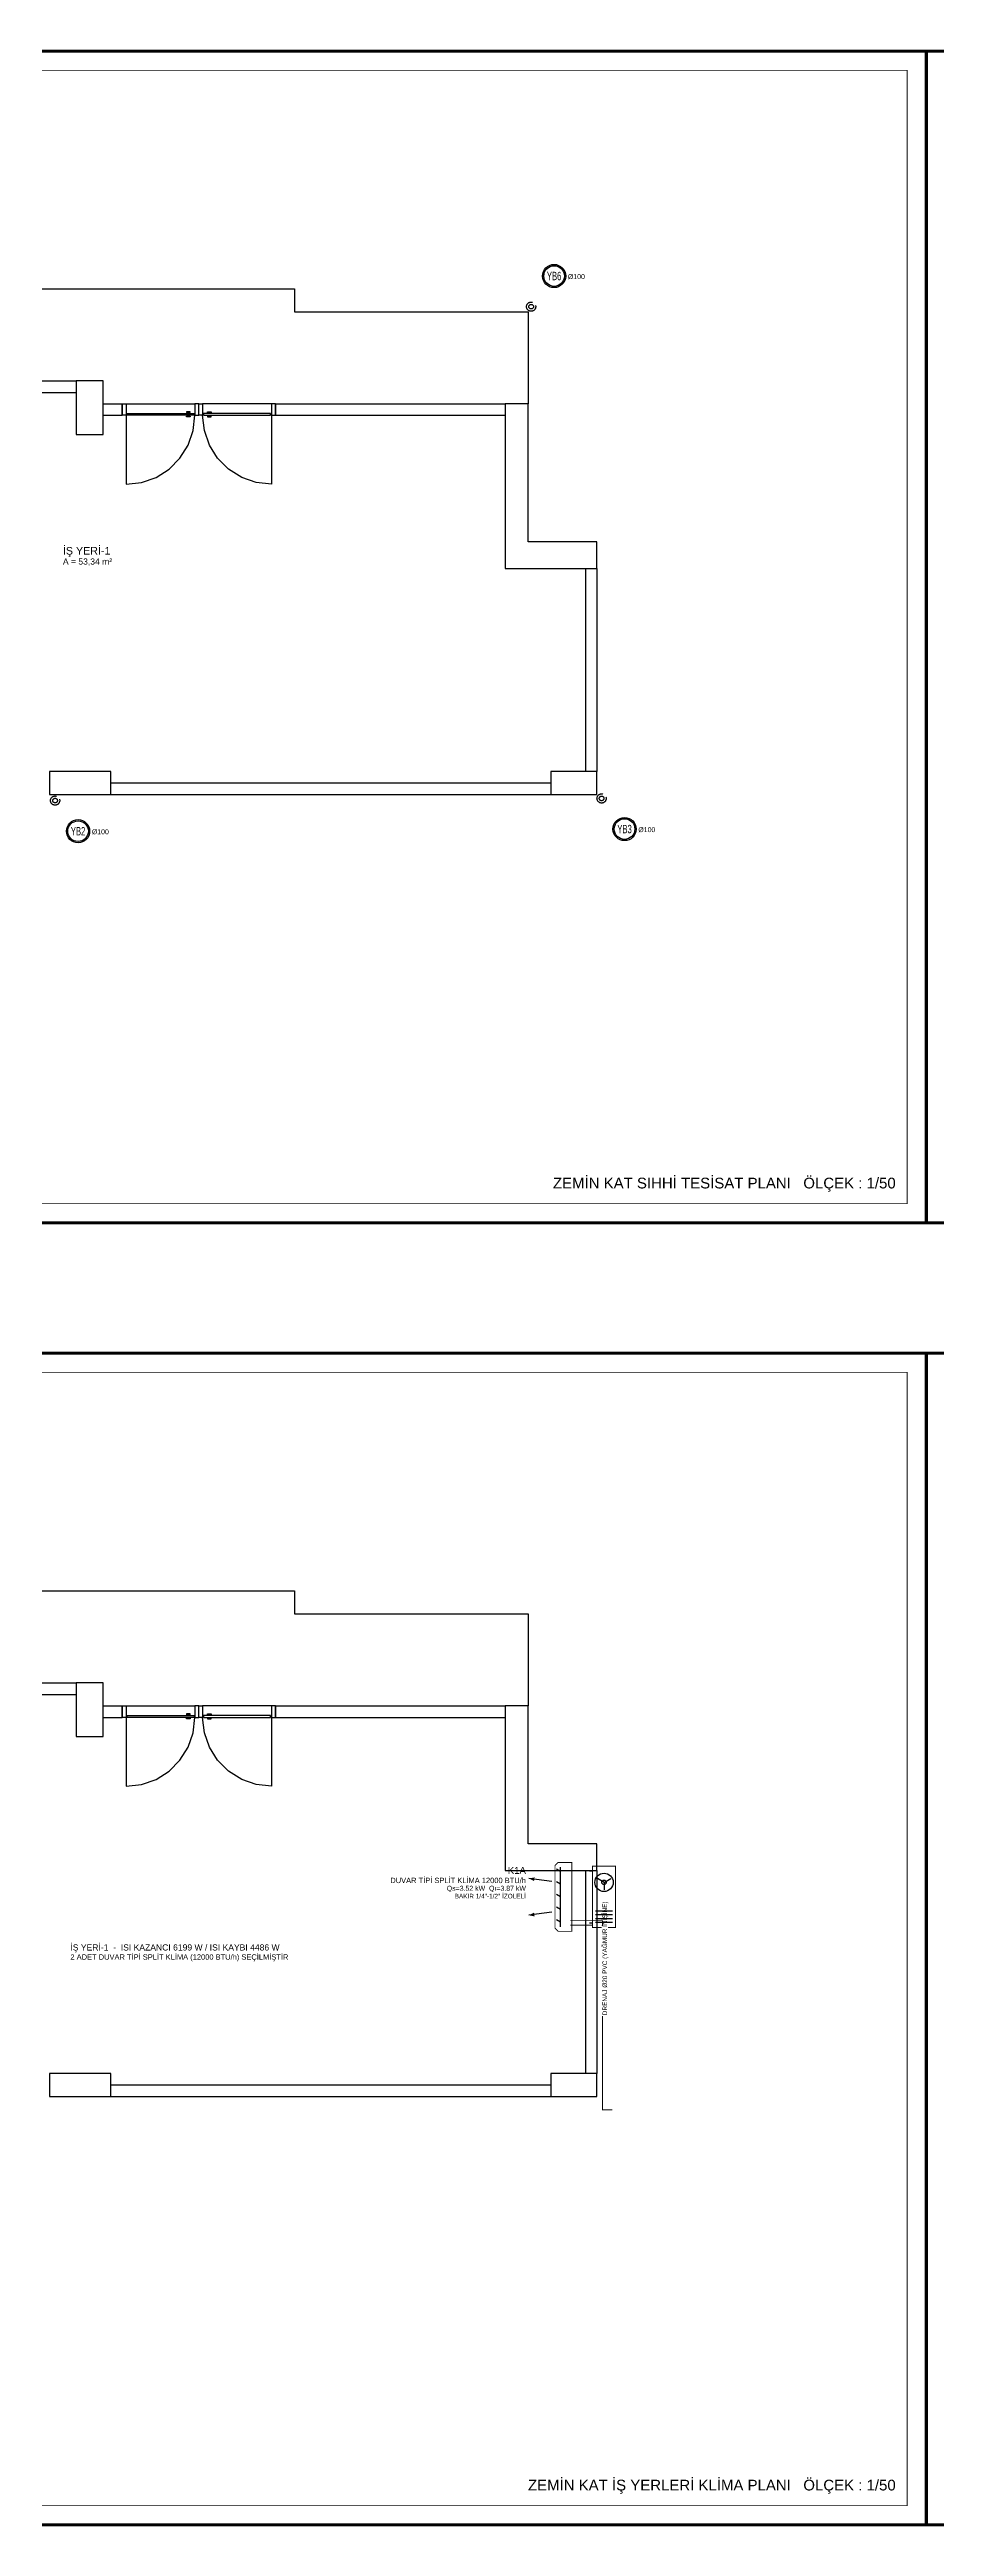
# Model space of a CAD drawing. Header units: centimetres. Extents: x -3952 to 22702, y 13298 to 16732.
# Drawn here: x 5655 to 6813, y 13328 to 16562 of the extents above; entities that cross this region are included whole.
import ezdxf
from ezdxf.enums import TextEntityAlignment as Align

# ---------------------------------------------------------------- set-up
doc = ezdxf.new("R2010")
doc.units = ezdxf.units.CM
doc.linetypes.add('DASHED', pattern=[18, 12, -6])
doc.linetypes.add('YAGMUR HATTI', pattern=[36, 30, -6])
for name, color, linetype in [('MIMARI', 8, 'Continuous'), ('MIMARI-KOLON', 8, 'Continuous'), ('MIMARI-YAZI', 8, 'Continuous'), ('MTY-KLIMA-BAKIR BORU', 30, 'Continuous'), ('MTY-KLIMA-DIS UNITE', 4, 'Continuous'), ('MTY-KLIMA-DRENAJ', 8, 'DASHED'), ('MTY-KLIMA-IC UNITE', 4, 'Continuous'), ('MTY-PAFTA', 7, 'Continuous'), ('MTY-PISSU-KOLONNO', 211, 'Continuous'), ('MTY-YAGMUR-BORUSU', 3, 'YAGMUR HATTI'), ('MTY-YAGMUR-BORUSU-CAP', 3, 'Continuous'), ('MTY-YAGMURSU-KOLON NO', 7, 'Continuous')]:
    doc.layers.add(name, color=color, linetype=linetype)
doc.layers.add('ROTAS-PAFTA-SINIRI', color=8, linetype='Continuous', plot=False)
doc.styles.add('ANOTATIVO', font='arial.ttf')
doc.styles.add('ROTAS', font='arial.ttf')

# ---------------------------------------------------------------- blocks, each defined once
blk = doc.blocks.new('ROTAS_PAFTA')
blk.add_lwpolyline([(0, 0), (1, 0), (1, 1), (0, 1)], close=True)
blk = doc.blocks.new('MTY-KOLON NO YAGMUR')
at = {"layer": 'MTY-YAGMURSU-KOLON NO', "linetype": 'Continuous', "ltscale": 100}
blk.add_circle((0, 0), 27.5, dxfattribs=at)
at = {"layer": 'MTY-YAGMURSU-KOLON NO', "color": 7, "linetype": 'Continuous', "ltscale": 100}
blk.add_circle((0, 0), 24.5, dxfattribs=at)
at = {"style": 'ANOTATIVO', "width": 0.65}
blk.add_attdef('K', text='', height=20, dxfattribs=at).set_placement((0, 0), align=Align.MIDDLE_CENTER)

msp = doc.modelspace()

# ---------------------------------------------------------------- linework, layer by layer
at = {"layer": 'MIMARI'}
for p, q in [((5174.7, 16129.4), (5689.7, 16129.4)), ((5174.7, 16114.4), (5689.7, 16114.4)), ((5724.7, 16099.4), (5749.7, 16099.4)), ((5724.7, 16084.4), (5749.7, 16084.4)), ((5749.7, 16099.4), (5749.7, 16084.4)), ((5754.7, 16099.4), (5844.7, 16099.4)), ((5754.7, 16084.4), (5754.7, 15994.4)), ((5944.7, 16099.4), (5854.7, 16099.4)), ((5944.7, 16084.4), (5944.7, 15994.4)), ((5949.7, 16099.4), (5949.7, 16084.4)), ((5949.7, 16099.4), (6249.7, 16099.4)), ((5949.7, 16084.4), (6249.7, 16084.4)), ((6354.7, 15884.4), (6354.7, 15619.4)), ((6369.7, 15884.4), (6369.7, 15619.4)), ((5734.7, 15604.4), (6309.7, 15604.4)), ((5734.7, 15589.4), (6309.7, 15589.4)), ((5174.7, 14429.4), (5689.7, 14429.4)), ((5174.7, 14414.4), (5689.7, 14414.4)), ((5724.7, 14399.4), (5749.7, 14399.4)), ((5749.7, 14399.4), (5749.7, 14384.4)), ((5754.7, 14399.4), (5844.7, 14399.4)), ((5944.7, 14399.4), (5854.7, 14399.4)), ((5949.7, 14399.4), (5949.7, 14384.4)), ((5949.7, 14399.4), (6249.7, 14399.4)), ((5724.7, 14384.4), (5749.7, 14384.4)), ((5754.7, 14384.4), (5754.7, 14294.4)), ((5944.7, 14384.4), (5944.7, 14294.4)), ((5949.7, 14384.4), (6249.7, 14384.4)), ((6354.7, 14184.4), (6354.7, 13919.4)), ((6369.7, 14184.4), (6369.7, 13919.4)), ((5734.7, 13904.4), (6309.7, 13904.4)), ((5734.7, 13889.4), (6309.7, 13889.4))]:
    msp.add_line(p, q, dxfattribs=at)
for points in [[(5149.7, 16164.4), (5149.7, 16249.4), (5974.7, 16249.4), (5974.7, 16219.4), (6279.7, 16219.4), (6279.7, 16099.4)], [(5749.7, 16084.4), (5749.7, 16099.4), (5754.7, 16099.4), (5754.7, 16084.4), (5749.7, 16084.4)], [(5754.7, 15994.4), (5774.7, 15996.7), (5793.8, 16003.3), (5810.8, 16014.1), (5825.1, 16028.3), (5835.8, 16045.4), (5842.5, 16064.4), (5844.7, 16084.4)], [(5756, 16086.9), (5843.5, 16086.9), (5843.5, 16084.4), (5756, 16084.4), (5756, 16086.9)], [(5833.5, 16088.9), (5833.5, 16087.9), (5838.5, 16087.9), (5838.5, 16088.9), (5833.5, 16088.9)], [(5833.5, 16082.4), (5833.5, 16083.4), (5838.5, 16083.4), (5838.5, 16082.4), (5833.5, 16082.4)], [(5849.7, 16084.4), (5849.7, 16099.4), (5844.7, 16099.4), (5844.7, 16084.4), (5849.7, 16084.4)], [(5849.7, 16084.4), (5849.7, 16099.4), (5854.7, 16099.4), (5854.7, 16084.4), (5849.7, 16084.4)], [(5944.7, 15994.4), (5924.7, 15996.7), (5905.7, 16003.3), (5888.6, 16014.1), (5874.3, 16028.3), (5863.6, 16045.4), (5857, 16064.4), (5854.7, 16084.4)], [(5943.5, 16086.9), (5856, 16086.9), (5856, 16084.4), (5943.5, 16084.4), (5943.5, 16086.9)], [(5866, 16088.9), (5866, 16087.9), (5861, 16087.9), (5861, 16088.9), (5866, 16088.9)], [(5866, 16082.4), (5866, 16083.4), (5861, 16083.4), (5861, 16082.4), (5866, 16082.4)], [(5949.7, 16084.4), (5949.7, 16099.4), (5944.7, 16099.4), (5944.7, 16084.4), (5949.7, 16084.4)], [(5149.7, 14464.4), (5149.7, 14549.4), (5974.7, 14549.4), (5974.7, 14519.4), (6279.7, 14519.4), (6279.7, 14399.4)], [(5749.7, 14384.4), (5749.7, 14399.4), (5754.7, 14399.4), (5754.7, 14384.4), (5749.7, 14384.4)], [(5849.7, 14384.4), (5849.7, 14399.4), (5844.7, 14399.4), (5844.7, 14384.4), (5849.7, 14384.4)], [(5849.7, 14384.4), (5849.7, 14399.4), (5854.7, 14399.4), (5854.7, 14384.4), (5849.7, 14384.4)], [(5949.7, 14384.4), (5949.7, 14399.4), (5944.7, 14399.4), (5944.7, 14384.4), (5949.7, 14384.4)], [(5754.7, 14294.4), (5774.7, 14296.7), (5793.8, 14303.3), (5810.8, 14314.1), (5825.1, 14328.3), (5835.8, 14345.4), (5842.5, 14364.4), (5844.7, 14384.4)], [(5756, 14386.9), (5843.5, 14386.9), (5843.5, 14384.4), (5756, 14384.4), (5756, 14386.9)], [(5833.5, 14388.9), (5833.5, 14387.9), (5838.5, 14387.9), (5838.5, 14388.9), (5833.5, 14388.9)], [(5833.5, 14382.4), (5833.5, 14383.4), (5838.5, 14383.4), (5838.5, 14382.4), (5833.5, 14382.4)], [(5944.7, 14294.4), (5924.7, 14296.7), (5905.7, 14303.3), (5888.6, 14314.1), (5874.3, 14328.3), (5863.6, 14345.4), (5857, 14364.4), (5854.7, 14384.4)], [(5943.5, 14386.9), (5856, 14386.9), (5856, 14384.4), (5943.5, 14384.4), (5943.5, 14386.9)], [(5866, 14388.9), (5866, 14387.9), (5861, 14387.9), (5861, 14388.9), (5866, 14388.9)], [(5866, 14382.4), (5866, 14383.4), (5861, 14383.4), (5861, 14382.4), (5866, 14382.4)]]:
    msp.add_lwpolyline(points, dxfattribs=at)
at = {"layer": 'MIMARI-KOLON'}
for points in [[(5689.7, 16129.4), (5689.7, 16059.4), (5724.7, 16059.4), (5724.7, 16129.4), (5689.7, 16129.4)], [(6369.7, 15919.4), (6279.7, 15919.4), (6279.7, 16099.4), (6249.7, 16099.4), (6249.7, 15884.4), (6369.7, 15884.4), (6369.7, 15919.4)], [(5654.7, 15619.4), (5654.7, 15589.4), (5734.7, 15589.4), (5734.7, 15619.4), (5654.7, 15619.4)], [(6309.7, 15619.4), (6309.7, 15589.4), (6369.7, 15589.4), (6369.7, 15619.4), (6309.7, 15619.4)], [(5689.7, 14429.4), (5689.7, 14359.4), (5724.7, 14359.4), (5724.7, 14429.4), (5689.7, 14429.4)], [(6369.7, 14219.4), (6279.7, 14219.4), (6279.7, 14399.4), (6249.7, 14399.4), (6249.7, 14184.4), (6369.7, 14184.4), (6369.7, 14219.4)], [(5654.7, 13919.4), (5654.7, 13889.4), (5734.7, 13889.4), (5734.7, 13919.4), (5654.7, 13919.4)], [(6309.7, 13919.4), (6309.7, 13889.4), (6369.7, 13889.4), (6369.7, 13919.4), (6309.7, 13919.4)]]:
    msp.add_lwpolyline(points, dxfattribs=at)
at = {"layer": 'MTY-KLIMA-BAKIR BORU', "const_width": 1.5}
msp.add_lwpolyline([(6335, 14113), (6364, 14113), (6364, 14118)], dxfattribs=at)
at = {"layer": 'MTY-KLIMA-DIS UNITE'}
for p, q in [((6360, 14184), (6364, 14184)), ((6379, 14169), (6370.3, 14174)), ((6379, 14169), (6387.7, 14174)), ((6379, 14169), (6379, 14159)), ((6360, 14116), (6364, 14116)), ((6368, 14132), (6390, 14132)), ((6368, 14127), (6390, 14127)), ((6368, 14122), (6390, 14122)), ((6368, 14117), (6390, 14117))]:
    msp.add_line(p, q, dxfattribs=at)
at = {"layer": 'MTY-KLIMA-DIS UNITE', "const_width": 1.5}
msp.add_lwpolyline([(6364, 14190), (6364, 14110), (6394, 14110), (6394, 14190)], close=True, dxfattribs=at)
at = {"layer": 'MTY-KLIMA-DIS UNITE'}
for radius in [12, 3]:
    msp.add_circle((6379, 14169), radius, dxfattribs=at)
at = {"layer": 'MTY-KLIMA-DRENAJ', "const_width": 1.2}
msp.add_lwpolyline([(6335, 14119), (6377, 14119), (6377, 13872), (6390, 13872)], dxfattribs=at)
at = {"layer": 'MTY-KLIMA-IC UNITE'}
for p, q in [((6311, 14170), (6281, 14174)), ((6322, 14183), (6317, 14186)), ((6322, 14166.5), (6317, 14169.5)), ((6322, 14111), (6322, 14189)), ((6322, 14150), (6317, 14153)), ((6322, 14133.5), (6317, 14136.5)), ((6311, 14130), (6281, 14126)), ((6322, 14117), (6317, 14120))]:
    msp.add_line(p, q, dxfattribs=at)
at = {"layer": 'MTY-KLIMA-IC UNITE', "const_width": 1.2}
msp.add_lwpolyline([(6337, 14105), (6337, 14195), (6319, 14195), (6315, 14191), (6315, 14109), (6319, 14105)], close=True, dxfattribs=at)
at = {"layer": 'MTY-KLIMA-IC UNITE'}
for points in [[(6281, 14174), (6288.3, 14175.5), (6287.6, 14170.6)], [(6281, 14126), (6287.6, 14129.4), (6288.3, 14124.5)]]:
    msp.add_solid(points, dxfattribs=at)
at = {"layer": 'MTY-PAFTA'}
for points, const_width in [([(3400, 15030), (6800, 15030), (6800, 16560), (3400, 16560)], 4), ([(6800, 15030), (10200, 15030), (10200, 16560), (6800, 16560)], 4), ([(3425, 15055), (6775, 15055), (6775, 16535), (3425, 16535)], 1), ([(3400, 13330), (6800, 13330), (6800, 14860), (3400, 14860)], 4), ([(6800, 13330), (10200, 13330), (10200, 14860), (6800, 14860)], 4), ([(3425, 13355), (6775, 13355), (6775, 14835), (3425, 14835)], 1)]:
    msp.add_lwpolyline(points, close=True, dxfattribs=dict(at, const_width=const_width))
at = {"layer": 'MTY-YAGMUR-BORUSU'}
for centre, radius in [((6283.8, 16226.3), 6), ((6283.8, 16226.3), 3), ((6375.8, 15584.2), 6), ((5662, 15581.4), 6), ((5662, 15581.4), 3), ((6375.8, 15584.2), 3)]:
    msp.add_circle(centre, radius, dxfattribs=at)

# ---------------------------------------------------------------- block references
at = {"layer": 'MTY-PISSU-KOLONNO'}
ref = msp.add_blockref('MTY-KOLON NO YAGMUR', (6313.8, 16266.3), dxfattribs=dict(at, xscale=0.55, yscale=0.55))
ref.add_attrib('K', 'YB6', dxfattribs={"height": 11, "style": 'ANOTATIVO', "width": 0.65}).set_placement((6313.8, 16266.3), align=Align.MIDDLE_CENTER)
ref = msp.add_blockref('MTY-KOLON NO YAGMUR', (5692, 15541.4), dxfattribs=dict(at, xscale=0.55, yscale=0.55))
ref.add_attrib('K', 'YB2', dxfattribs={"height": 11, "style": 'ANOTATIVO', "width": 0.65}).set_placement((5692, 15541.4), align=Align.MIDDLE_CENTER)
ref = msp.add_blockref('MTY-KOLON NO YAGMUR', (6405.8, 15544.2), dxfattribs=dict(at, xscale=0.55, yscale=0.55))
ref.add_attrib('K', 'YB3', dxfattribs={"height": 11, "style": 'ANOTATIVO', "width": 0.65}).set_placement((6405.8, 15544.2), align=Align.MIDDLE_CENTER)
at = {"layer": 'ROTAS-PAFTA-SINIRI', "xscale": 3400, "yscale": 1530}
for p in [(3400, 15030), (6800, 15030), (3400, 13330), (6800, 13330)]:
    msp.add_blockref('ROTAS_PAFTA', p, dxfattribs=at)

# ---------------------------------------------------------------- texts
at = {"layer": 'MIMARI-YAZI', "style": 'ROTAS'}
for s, height, p in [('İŞ YERİ-1', 10, (5672.2, 15902.5)), ('A = 53,34 m²', 8, (5672.2, 15889.5))]:
    msp.add_text(s, height=height, dxfattribs=at).set_placement(p)
at = {"layer": 'MTY-KLIMA-BAKIR BORU', "style": 'ROTAS'}
msp.add_text('BAKIR 1/4"-1/2" İZOLELİ', height=6, dxfattribs=at).set_placement((6277, 14148), align=Align.RIGHT)
at = {"layer": 'MTY-KLIMA-IC UNITE', "style": 'ROTAS'}
for s, height, p in [('DUVAR TİPİ SPLİT KLİMA 12000 BTU/h', 7, (6277, 14168)), ('K1A', 9, (6277, 14180)), ('Qs=3.52 kW  Qı=3.87 kW', 6.5, (6277, 14158))]:
    msp.add_text(s, height=height, dxfattribs=at).set_placement(p, align=Align.RIGHT)
for s, height, p in [('2 ADET DUVAR TİPİ SPLİT KLİMA (12000 BTU/h) SEÇİLMİŞTİR', 7, (5682, 14068)), ('İŞ YERİ-1  -  ISI KAZANCI 6199 W / ISI KAYBI 4486 W', 8, (5682, 14080))]:
    msp.add_text(s, height=height, dxfattribs=at).set_placement(p)
at = {"layer": 'MTY-PAFTA', "style": 'ROTAS'}
for s, p in [('ZEMİN KAT SIHHİ TESİSAT PLANI   ÖLÇEK : 1/50', (6760, 15075)), ('ZEMİN KAT İŞ YERLERİ KLİMA PLANI   ÖLÇEK : 1/50', (6760, 13375))]:
    msp.add_text(s, height=14, dxfattribs=at).set_placement(p, align=Align.RIGHT)
at = {"layer": 'MTY-YAGMUR-BORUSU-CAP', "style": 'ROTAS'}
for p in [(6331.8, 16262.3), (5710, 15537.4), (6423.8, 15540.2)]:
    msp.add_text('Ø100', height=6.5, dxfattribs=at).set_placement(p)

# ---------------------------------------------------------------- next in the draw order: wipeouts: each hides what was drawn before it
msp.add_wipeout([(6384, 14111.8), (6384, 13994.5), (6376, 13994.5), (6376, 14111.8)])

# ---------------------------------------------------------------- next in the draw order: texts
at = {"layer": 'MTY-KLIMA-DRENAJ', "style": 'ROTAS'}
msp.add_text('DRENAJ Ø20 PVC (YAĞMUR İNİŞİNE)', height=6, rotation=90, dxfattribs=at).set_placement((6383, 13995.5))

doc.saveas('drawing.dxf')
